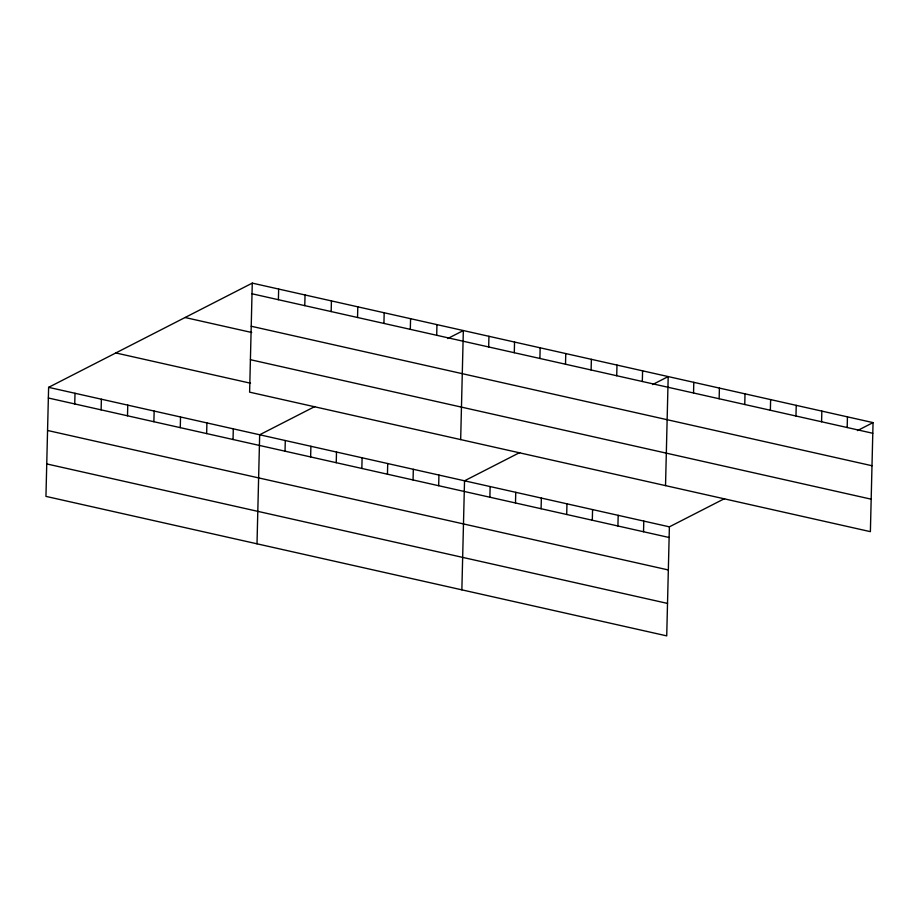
<?xml version="1.0" encoding="UTF-8"?>
<svg xmlns="http://www.w3.org/2000/svg" width="919" height="919" viewBox="0 0 919 919"><rect width="100%" height="100%" fill="white"/><g stroke="black" fill="none" stroke-linecap="round" stroke-linejoin="round"><path stroke-width="1.38" d="M252.277 283.121L249.612 392.16L870.385 531.653L873.05 422.614L252.277 283.121L48.615 387.347L45.95 496.386L666.723 635.879L669.388 526.84L724.597 498.592M74.738 403.935L75.002 393.286M101.124 409.863L101.377 399.214M127.5 415.79L127.764 405.141M153.887 421.718L154.151 411.069M180.273 427.657L180.526 416.996M206.649 433.584L206.913 422.924M233.035 439.512L233.3 428.851M257.01 543.818L259.675 434.779L314.884 406.52M278.4 299.709L278.652 289.048M285.028 451.195L285.281 440.534M304.775 305.636L305.039 294.976M310.633 456.95L310.898 446.289M331.162 311.564L331.426 300.904M336.239 462.694L336.503 452.045M357.548 317.492L357.801 306.831M361.845 468.449L362.109 457.8M383.924 323.419L384.188 312.759M387.45 474.204L387.715 463.544M410.311 329.347L410.575 318.698M413.056 479.959L413.32 469.299M436.697 335.274L436.95 324.625M438.673 485.714L438.926 475.054M460.672 439.581L463.337 330.553L447.737 338.537M461.866 589.849L464.532 480.809L519.74 452.562M488.678 346.957L488.942 336.308M489.884 497.225L490.137 486.565M514.295 352.712L514.548 342.052M515.49 502.98L515.754 492.32M539.901 358.467L540.154 347.807M541.096 508.735L541.36 498.075M565.507 364.223L565.771 353.562M566.701 514.479L566.966 503.83M591.112 369.978L591.376 359.318M592.307 520.234L592.571 509.586M616.718 375.733L616.982 365.073M617.913 525.99L618.177 515.329M642.324 381.488L642.588 370.828M643.53 531.745L643.782 521.084M665.528 485.611L668.193 376.583L652.593 384.567M693.535 392.987L693.799 382.338M719.152 398.743L719.405 388.094M744.758 404.498L745.01 393.837M770.363 410.253L770.627 399.593M795.969 416.008L796.233 405.348M821.575 421.764L821.839 411.103M847.18 427.519L847.444 416.858M857.45 430.597L873.05 422.614M252.013 293.781L872.786 433.274M251.22 326.245L871.993 465.738M185.064 317.514L251.714 332.494M250.405 359.697L871.178 499.178M115.817 352.953L250.519 383.223M48.615 387.347L669.388 526.84M48.351 398.007L669.135 537.5M47.558 430.471L668.343 569.964M46.743 463.923L667.516 603.415"/></g></svg>
